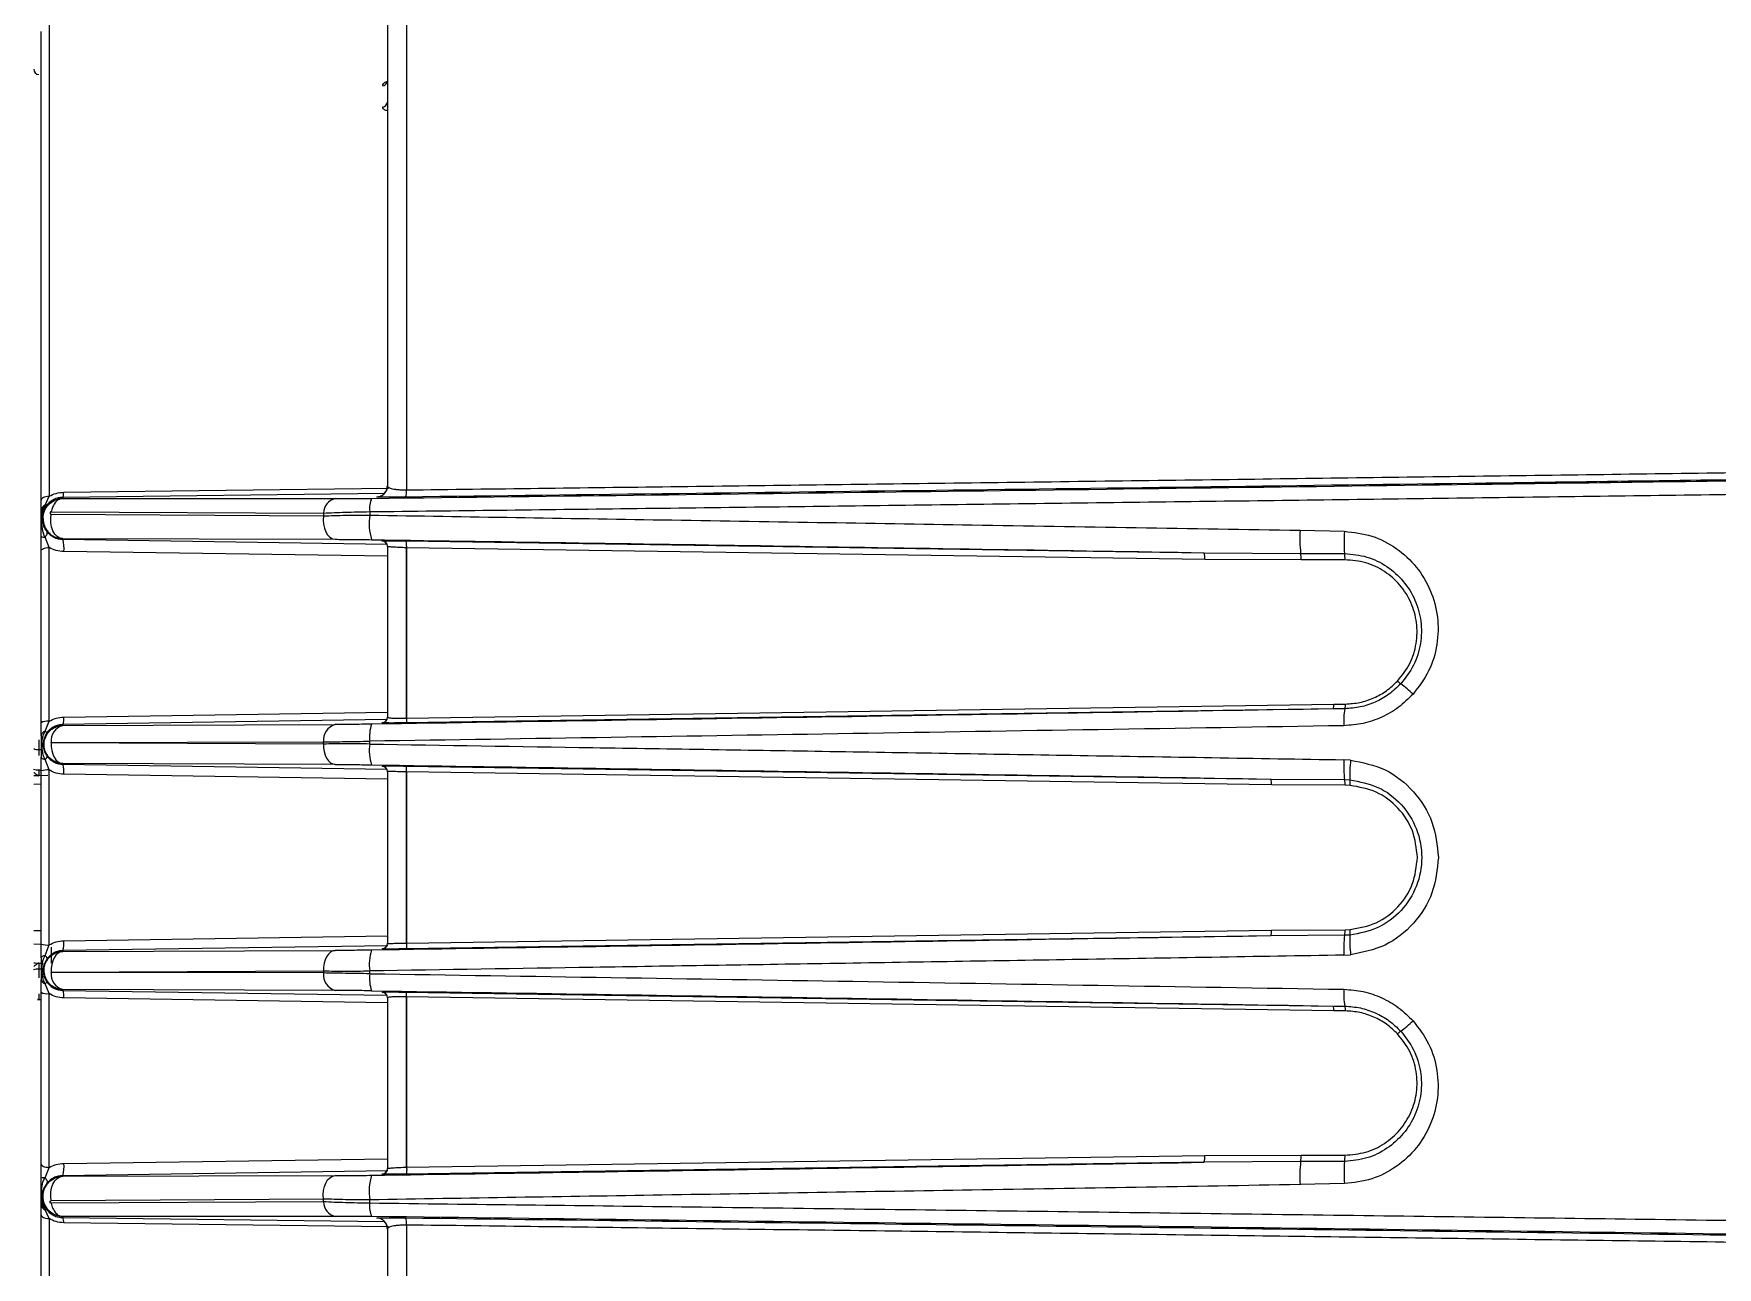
# Model space of a CAD drawing. Extents: x 7 to 135, y 3 to 97.
# Drawn here: x 9.077 to 13.744, y 40.421 to 43.84 of the extents above; entities that cross this region are included whole.
import ezdxf

# ---------------------------------------------------------------- set-up
doc = ezdxf.new("R2010")
doc.units = 0
doc.header["$MEASUREMENT"] = 0
doc.layers.add('OBJECT', color=7, linetype='CONTINUOUS')

msp = doc.modelspace()

# ---------------------------------------------------------------- linework, layer by layer
at = {"layer": 'OBJECT'}
for p, q in [((10.1102, 44.5572), (10.1102, 42.5755)), ((9.1191, 43.8702), (9.1191, 42.5577)), ((10.0488, 42.5656), (9.1572, 42.5548)), ((9.1599, 42.569), (10.0601, 42.5803)), ((9.1082, 42.5336), (9.1191, 42.5577)), ((9.1572, 42.5548), (9.1573, 42.5519)), ((9.1573, 42.5519), (9.1572, 42.5519)), ((9.1573, 42.5519), (9.9125, 42.5514)), ((10.0276, 42.5561), (10.0276, 42.5562)), ((9.1251, 42.5149), (9.8802, 42.5113)), ((9.1251, 42.5083), (9.8802, 42.5034)), ((9.8802, 42.5113), (9.8802, 42.5034)), ((10.008, 42.5153), (10.008, 42.5057)), ((9.1191, 42.4159), (9.1082, 42.4446)), ((9.1572, 42.4387), (9.1573, 42.4404)), ((9.1572, 42.4387), (10.0566, 42.4251)), ((9.1573, 42.4404), (9.9123, 42.4386)), ((10.0425, 42.4337), (10.0425, 42.4342)), ((10.1086, 42.4344), (12.3211, 42.4015)), ((12.5869, 42.4636), (12.7097, 42.4608)), ((9.1191, 41.9343), (9.1191, 42.4159)), ((10.0572, 42.3917), (9.1599, 42.4047)), ((10.1102, 42.4194), (10.1101, 42.4151)), ((10.1101, 41.9431), (10.1101, 42.4151)), ((10.1104, 42.4152), (10.1105, 42.4194)), ((10.1104, 42.4152), (10.1104, 41.9431)), ((12.3229, 42.3828), (10.1104, 42.4152)), ((12.3211, 42.4015), (12.5885, 42.3995)), ((12.59, 42.3815), (12.3229, 42.3828)), ((12.5885, 42.3995), (12.7101, 42.3992)), ((12.7113, 42.3819), (12.59, 42.3815)), ((9.1599, 41.9461), (10.0572, 41.9599)), ((12.6787, 41.9686), (10.1086, 41.93)), ((10.1104, 41.9431), (12.6806, 41.9817)), ((12.7108, 41.9691), (12.6787, 41.9686)), ((12.6806, 41.9817), (12.7126, 41.9822)), ((9.1082, 41.9067), (9.1191, 41.9343)), ((10.0557, 41.939), (9.1573, 41.9252)), ((9.1573, 41.9229), (9.9123, 41.9253)), ((9.1573, 41.9252), (9.1573, 41.9229)), ((10.0425, 41.9302), (10.0425, 41.9306)), ((9.0913, 41.883), (9.0913, 41.8564)), ((9.1252, 41.8756), (9.8802, 41.877)), ((9.8802, 41.8713), (9.1252, 41.8748)), ((9.8802, 41.8713), (9.8802, 41.877)), ((10.008, 41.8714), (10.008, 41.8791)), ((9.0913, 41.8564), (9.101, 41.8564)), ((9.0913, 41.8564), (9.101, 41.8564)), ((9.0913, 41.8564), (9.0913, 41.8391)), ((9.1191, 41.7995), (9.1082, 41.8286)), ((9.1573, 41.8172), (9.1573, 41.8152)), ((9.9123, 41.8148), (9.1573, 41.8172)), ((12.7271, 41.8267), (12.7084, 41.8277)), ((9.0913, 41.8002), (9.0972, 41.8003)), ((9.1159, 41.7837), (9.0913, 41.7833)), ((9.1191, 41.3145), (9.1191, 41.7995)), ((9.1573, 41.8152), (10.0566, 41.8015)), ((10.0572, 41.7743), (9.1599, 41.7878)), ((10.0425, 41.8097), (10.0425, 41.8102)), ((10.0572, 41.7952), (10.0572, 41.557)), ((10.1086, 41.8103), (12.5055, 41.7744)), ((10.1101, 41.7953), (10.1101, 41.7942)), ((10.1101, 41.3198), (10.1101, 41.7942)), ((10.1104, 41.7942), (10.1104, 41.7953)), ((10.1104, 41.7942), (10.1104, 41.3198)), ((12.5073, 41.7585), (10.1104, 41.7942)), ((12.5055, 41.7744), (12.7102, 41.7726)), ((12.7102, 41.7726), (12.7252, 41.772)), ((9.0766, 41.76), (9.0972, 41.7606)), ((12.7118, 41.7571), (12.5073, 41.7585)), ((12.7258, 41.7566), (12.7118, 41.7571)), ((10.0572, 41.557), (10.0572, 41.3188)), ((9.0972, 41.3534), (9.0766, 41.354)), ((10.1104, 41.3198), (12.5073, 41.3555)), ((12.5073, 41.3555), (12.7118, 41.3569)), ((12.7118, 41.3569), (12.7258, 41.3573)), ((9.0766, 41.3178), (9.0972, 41.3172)), ((9.1082, 41.2854), (9.1191, 41.3145)), ((9.1264, 41.2638), (9.1264, 41.3084)), ((10.0587, 41.3125), (9.1573, 41.2988)), ((9.1599, 41.3262), (10.0572, 41.3397)), ((10.0425, 41.3038), (10.0425, 41.3042)), ((12.5055, 41.3396), (10.1086, 41.3037)), ((10.1101, 41.3198), (10.1101, 41.3186)), ((10.1104, 41.3186), (10.1104, 41.3198)), ((12.7102, 41.3414), (12.5055, 41.3396)), ((12.7252, 41.342), (12.7102, 41.3414)), ((9.0913, 41.2644), (9.1027, 41.2642)), ((9.1573, 41.2968), (9.9123, 41.2992)), ((9.1573, 41.2988), (9.1573, 41.2968)), ((12.7084, 41.2863), (12.7271, 41.2873)), ((9.0913, 41.2476), (9.0913, 41.2237)), ((9.1002, 41.2474), (9.0913, 41.2476)), ((9.1252, 41.2392), (9.8802, 41.2426)), ((9.8802, 41.237), (9.1252, 41.2384)), ((9.8802, 41.2426), (9.8802, 41.237)), ((10.008, 41.2349), (10.008, 41.2426)), ((9.0872, 41.1634), (9.0972, 41.1635)), ((9.0913, 41.1789), (9.0913, 41.1635)), ((9.1191, 41.1797), (9.1082, 41.2073)), ((9.1191, 40.6981), (9.1191, 41.1797)), ((9.1573, 41.1911), (9.1573, 41.1888)), ((9.9123, 41.1887), (9.1573, 41.1911)), ((9.1573, 41.1888), (10.0557, 41.175)), ((10.0572, 41.1541), (9.1599, 41.1679)), ((10.0425, 41.1834), (10.0425, 41.1838)), ((10.1086, 41.184), (12.6787, 41.1454)), ((10.1101, 40.6988), (10.1101, 41.1709)), ((10.1104, 41.1709), (10.1104, 40.6988)), ((12.6806, 41.1322), (10.1104, 41.1709)), ((12.6787, 41.1454), (12.7108, 41.1449)), ((12.7126, 41.1318), (12.6806, 41.1322)), ((9.1082, 40.6694), (9.1191, 40.6981)), ((9.1599, 40.7093), (10.0572, 40.7223)), ((12.3211, 40.7124), (10.1086, 40.6796)), ((10.1101, 40.6988), (10.1102, 40.6946)), ((10.1104, 40.6988), (12.3229, 40.7311)), ((10.1105, 40.6946), (10.1104, 40.6988)), ((12.5885, 40.7145), (12.3211, 40.7124)), ((12.3229, 40.7311), (12.59, 40.7325)), ((12.7101, 40.7148), (12.5885, 40.7145)), ((12.59, 40.7325), (12.7113, 40.7321)), ((10.0585, 40.6889), (9.1572, 40.6753)), ((9.1573, 40.6736), (9.1572, 40.6753)), ((9.1573, 40.6736), (9.9123, 40.6754)), ((10.0425, 40.6798), (10.0425, 40.6803)), ((12.7097, 40.6532), (12.5869, 40.6504)), ((9.8802, 40.6027), (9.125, 40.599)), ((9.8802, 40.6106), (9.1251, 40.6057)), ((9.8802, 40.6027), (9.8802, 40.6106)), ((10.008, 40.5987), (10.008, 40.6083)), ((9.1191, 40.5562), (9.1082, 40.5804)), ((9.1191, 40.5562), (9.1191, 39.2343)), ((9.1573, 40.5621), (9.1572, 40.5592)), ((9.1572, 40.5592), (10.0488, 40.5484)), ((9.9125, 40.5626), (9.1573, 40.5621)), ((10.0276, 40.5577), (10.0276, 40.5579)), ((10.0601, 40.5337), (9.1598, 40.545)), ((10.1102, 40.5385), (10.1102, 38.5568))]:
    msp.add_line(p, q, dxfattribs=at)
at = {"layer": 'OBJECT', "flags": 128}
for points in [[(9.1191, 42.5577), (9.1147, 42.5573), (9.1105, 42.5566), (9.1068, 42.5555), (9.1035, 42.5542), (9.1008, 42.5526), (9.0988, 42.5509), (9.0976, 42.549), (9.0972, 42.5471)], [(9.1573, 42.4404), (9.1494, 42.4421), (9.142, 42.4465), (9.1354, 42.4533), (9.1301, 42.4622), (9.1262, 42.4728), (9.124, 42.4844), (9.1237, 42.4965), (9.1251, 42.5083)], [(9.8802, 42.5034), (9.8792, 42.4918), (9.8799, 42.4802), (9.8823, 42.4691), (9.8862, 42.4591), (9.8914, 42.4507), (9.8978, 42.4443), (9.9048, 42.4402), (9.9123, 42.4386)], [(9.1082, 42.4446), (9.11, 42.447), (9.1115, 42.4492), (9.1127, 42.4514), (9.1136, 42.4535), (9.1141, 42.4553), (9.1143, 42.457), (9.1141, 42.4584), (9.1135, 42.4595)], [(9.0972, 42.4067), (9.0976, 42.4084), (9.0988, 42.41), (9.1008, 42.4115), (9.1035, 42.4128), (9.1068, 42.414), (9.1105, 42.4149), (9.1147, 42.4155), (9.1191, 42.4159)], [(9.1252, 41.8748), (9.1252, 41.8641), (9.1266, 41.8535), (9.1293, 41.8437), (9.1333, 41.8349), (9.1383, 41.8276), (9.1441, 41.8221), (9.1506, 41.8186), (9.1573, 41.8172)], [(9.8802, 41.8713), (9.8803, 41.8607), (9.8818, 41.8503), (9.8846, 41.8407), (9.8886, 41.8321), (9.8935, 41.8249), (9.8993, 41.8195), (9.9057, 41.8161), (9.9123, 41.8148)], [(9.0972, 41.8351), (9.0974, 41.8341), (9.0979, 41.8332), (9.0988, 41.8323), (9.1001, 41.8314), (9.1017, 41.8306), (9.1036, 41.8299), (9.1058, 41.8292), (9.1082, 41.8286)], [(9.1082, 41.2854), (9.1058, 41.2848), (9.1036, 41.2841), (9.1017, 41.2834), (9.1001, 41.2826), (9.0988, 41.2817), (9.0979, 41.2808), (9.0974, 41.2798), (9.0972, 41.2789)], [(9.1573, 41.2968), (9.1506, 41.2954), (9.1441, 41.2919), (9.1383, 41.2864), (9.1333, 41.2791), (9.1293, 41.2703), (9.1266, 41.2605), (9.1252, 41.2499), (9.1252, 41.2392)], [(9.9123, 41.2992), (9.9057, 41.2979), (9.8993, 41.2944), (9.8935, 41.289), (9.8886, 41.2819), (9.8846, 41.2733), (9.8818, 41.2637), (9.8803, 41.2533), (9.8802, 41.2426)], [(9.0972, 40.7073), (9.0976, 40.7056), (9.0988, 40.704), (9.1008, 40.7025), (9.1035, 40.7011), (9.1068, 40.7), (9.1105, 40.6991), (9.1147, 40.6984), (9.1191, 40.6981)], [(9.1082, 40.6694), (9.11, 40.667), (9.1115, 40.6647), (9.1127, 40.6626), (9.1136, 40.6605), (9.1141, 40.6587), (9.1143, 40.657), (9.1141, 40.6556), (9.1135, 40.6544)], [(9.1251, 40.6057), (9.1237, 40.6175), (9.124, 40.6296), (9.1262, 40.6412), (9.1301, 40.6518), (9.1354, 40.6607), (9.142, 40.6675), (9.1494, 40.6719), (9.1573, 40.6736)], [(9.8802, 40.6106), (9.8792, 40.6221), (9.8799, 40.6338), (9.8823, 40.6449), (9.8862, 40.6549), (9.8914, 40.6633), (9.8978, 40.6697), (9.9048, 40.6738), (9.9123, 40.6754)], [(9.0972, 40.5669), (9.0976, 40.565), (9.0988, 40.5631), (9.1008, 40.5614), (9.1035, 40.5598), (9.1068, 40.5585), (9.1105, 40.5574), (9.1147, 40.5566), (9.1191, 40.5562)]]:
    msp.add_lwpolyline(points, dxfattribs=at)
at = {"layer": 'OBJECT'}
for centre, radius, start, end in [((9.0916, 43.7416), 0.015, 180, 269), ((10.0433, 43.7092), 0.0139, 272.9333, 356.6096), ((10.0435, 43.6509), 0.0137, 272.1349, 355.8319), ((10.0272, 42.5861), 0.03, 270.8177, 359.9959), ((10.0699, 42.5715), 0.0405, 336.8816, 5.6585), ((9.1161, 42.5164), 0.0189, 114.6926, 177.0678), ((9.1106, 42.5383), 0.00532, 242.8131, 300.6047), ((9.9219, 42.5107), 0.0417, 103.0269, 179.1919), ((10.0831, 42.5229), 0.0755, 157.312, 185.816), ((10.1591, 42.4832), 0.1527, 171.5366, 197.3556), ((9.1064, 42.49), 0.0454, 258.3143, 272.2371), ((9.0882, 42.4163), 0.0726, 350.7973, 17.9764), ((10.0422, 42.4192), 0.015, 0.0038, 89.0055), ((10.0422, 42.4187), 0.015, 0.0038, 89.0055), ((12.9661, 42.441), 0.3799, 176.5837, 186.2712), ((13.1439, 42.4329), 0.4351, 176.3258, 184.4451), ((10.1083, 42.4661), 0.051, 271.9447, 272.2841), ((12.2865, 42.3887), 0.0369, 350.8094, 20.3053), ((12.5331, 42.3857), 0.057, 355.7308, 13.9662), ((12.6458, 42.3859), 0.0657, 356.4735, 11.6374), ((13.1676, 42.3759), 0.453, 226.7615, 228.2434), ((12.6907, 41.7907), 0.3031, 46.2726, 54.6887), ((12.6554, 41.9785), 0.0254, 336.9883, 7.2271), ((12.9123, 41.9354), 0.2043, 170.508, 183.6883), ((12.6853, 41.9792), 0.0274, 338.3017, 6.1808), ((9.1143, 41.8989), 0.0358, 82.2152, 118.5923), ((9.1696, 41.88), 0.0446, 105.9954, 185.6548), ((9.1155, 41.941), 0.0447, 339.262, 6.4614), ((9.925, 41.8821), 0.0451, 106.3205, 186.4315), ((10.1135, 41.8912), 0.1062, 160.6879, 186.5212), ((10.0422, 41.9456), 0.015, 270.9956, 359.9956), ((10.0422, 41.9452), 0.015, 270.9956, 359.9956), ((9.1113, 41.8927), 0.0144, 102.7899, 170.4328), ((9.122, 41.9239), 0.0221, 231.1291, 248.9886), ((10.1402, 41.8545), 0.1333, 172.7058, 197.7829), ((9.0878, 41.8824), 0.0262, 244.7406, 277.7919), ((9.0878, 41.8824), 0.0262, 244.7378, 277.7925), ((9.1005, 41.8404), 0.0141, 303.0731, 346.3753), ((13.0491, 41.8109), 0.3411, 177.1852, 186.4626), ((13.0466, 41.7881), 0.3218, 173.1122, 182.8766), ((9.0877, 41.8308), 0.0308, 248.7807, 276.6715), ((9.1142, 41.7473), 0.0524, 84.5636, 108.8989), ((9.0987, 41.7958), 0.0618, 352.5333, 18.3307), ((10.0422, 41.7952), 0.015, 0.0044, 89.0044), ((10.0422, 41.7947), 0.015, 0.0043, 89.0048), ((10.1082, 41.9974), 0.2033, 270.5419, 270.627), ((12.4758, 41.763), 0.0318, 351.9684, 21.0934), ((12.665, 41.76), 0.0469, 356.414, 15.4711), ((12.68, 41.7626), 0.0461, 352.5287, 11.6871), ((12.4758, 41.351), 0.0318, 338.9067, 8.0315), ((12.665, 41.3539), 0.0469, 344.529, 3.5859), ((12.68, 41.3513), 0.0461, 348.3129, 7.4713), ((9.1142, 41.3667), 0.0524, 251.1008, 275.437), ((9.0987, 41.3182), 0.0618, 341.6694, 7.4666), ((10.0422, 41.3192), 0.015, 270.9952, 359.9957), ((10.0422, 41.3188), 0.015, 270.9951, 359.9959), ((10.1082, 41.1165), 0.2033, 89.373, 89.4581), ((13.0491, 41.303), 0.3411, 173.5374, 182.8148), ((13.0466, 41.3259), 0.3218, 177.1234, 186.8878), ((9.1005, 41.2736), 0.0141, 13.6247, 56.9269), ((10.1402, 41.2595), 0.1333, 162.2171, 187.2942), ((9.0877, 41.2169), 0.0308, 83.3286, 111.2197), ((9.1113, 41.2213), 0.0144, 189.5675, 257.2097), ((9.122, 41.1901), 0.0221, 111.0089, 128.8734), ((9.1696, 41.234), 0.0446, 174.3453, 254.0045), ((9.925, 41.2319), 0.0451, 173.5686, 253.6793), ((10.1135, 41.2228), 0.1062, 173.4787, 199.3122), ((9.0915, 41.0756), 0.088, 90.1397, 92.8177), ((9.1143, 41.2151), 0.0358, 241.4072, 277.7847), ((9.1155, 41.1729), 0.0447, 353.5387, 20.7379), ((10.0422, 41.1688), 0.015, 0.0042, 89.0046), ((10.0422, 41.1684), 0.015, 0.0043, 89.0046), ((12.9123, 41.1786), 0.2043, 176.3117, 189.4919), ((12.6554, 41.1354), 0.0254, 352.773, 23.0116), ((12.6853, 41.1348), 0.0274, 353.8188, 21.6987), ((13.1678, 40.7378), 0.4533, 131.757, 133.2379), ((12.6907, 41.3233), 0.3031, 305.3113, 313.7273), ((9.0882, 40.6977), 0.0726, 342.0235, 9.2028), ((10.1083, 40.6472), 0.0517, 87.712, 88.047), ((12.2865, 40.7252), 0.0369, 339.6948, 9.1905), ((12.9661, 40.673), 0.3799, 173.7288, 183.4163), ((12.5331, 40.7283), 0.057, 346.0337, 4.2693), ((13.1439, 40.6811), 0.4351, 175.5549, 183.6742), ((12.6458, 40.7281), 0.0657, 348.3625, 3.5265), ((9.1064, 40.624), 0.0454, 87.7617, 101.6861), ((10.1591, 40.6308), 0.1527, 162.6444, 188.4634), ((10.0422, 40.6953), 0.015, 270.9953, 359.9958), ((10.0422, 40.6948), 0.015, 270.9953, 359.9958), ((9.9219, 40.6032), 0.0417, 180.8082, 256.9732), ((9.1161, 40.5976), 0.0189, 182.9323, 245.3076), ((9.1106, 40.5757), 0.00532, 59.3926, 117.187), ((9.1339, 40.5475), 0.026, 354.2991, 26.5057), ((10.0831, 40.5911), 0.0755, 174.1839, 202.688), ((10.0272, 40.5279), 0.03, 0.0042, 89.1824), ((10.0699, 40.5425), 0.0405, 354.3414, 23.1185)]:
    msp.add_arc(centre, radius, start, end, dxfattribs=at)
for points, knots in [([(10.0572, 44.4972), (10.0572, 44.4886), (10.0572, 44.4713), (10.0572, 44.4131), (10.0572, 44.3301), (10.0572, 44.2199), (10.0572, 44.0834), (10.0572, 43.9223), (10.0572, 43.7385), (10.0572, 43.5346), (10.0572, 43.3144), (10.0572, 43.0811), (10.0572, 42.839), (10.0572, 42.6699), (10.0572, 42.5861)], [0, 0, 0, 0, 0.080321, 0.16194, 0.244772, 0.329378, 0.414487, 0.5, 0.585518, 0.670628, 0.755228, 0.838066, 0.919682, 1, 1, 1, 1]), ([(9.0972, 42.5471), (9.0972, 42.6323), (9.0972, 42.805), (9.0972, 43.0421), (9.0972, 43.2593), (9.0972, 43.4486), (9.0972, 43.6052), (9.0972, 43.7246), (9.0972, 43.8086), (9.0972, 43.8333), (9.0972, 43.8455)], [0, 0, 0, 0, 0.12133, 0.245752, 0.372325, 0.5, 0.627675, 0.754248, 0.87867, 1, 1, 1, 1]), ([(10.044, 43.6953), (10.0445, 43.6972), (10.0454, 43.7009), (10.0511, 43.7058), (10.0564, 43.7078), (10.0585, 43.7086)], [0, 0, 0, 0, 0.3816649, 0.7630589, 1, 1, 1, 1]), ([(10.0572, 43.626), (10.0556, 43.6264), (10.0507, 43.6274), (10.0455, 43.6314), (10.0445, 43.6353), (10.044, 43.6372)], [0, 0, 0, 0, 0.1950536, 0.5965271, 1, 1, 1, 1]), ([(10.1102, 42.5755), (10.3542, 42.5785), (10.8512, 42.5848), (11.6114, 42.5945), (12.3782, 42.6046), (13.1459, 42.6148), (13.7065, 42.6224), (14.0165, 42.6266), (14.0722, 42.6274)], [0, 0, 0, 0, 0.185391, 0.377506, 0.576351, 0.765931, 0.957987, 1, 1, 1, 1]), ([(9.1191, 42.5577), (9.1255, 42.5609), (9.1384, 42.5673), (9.1527, 42.5684), (9.1599, 42.569)], [0, 0, 0, 0, 0.498439, 1, 1, 1, 1]), ([(9.1572, 42.5548), (9.1575, 42.555), (9.1581, 42.5555), (9.1589, 42.5585), (9.1595, 42.5631), (9.1597, 42.5671), (9.1599, 42.569)], [0, 0, 0, 0, 0.245157, 0.499983, 0.754819, 1, 1, 1, 1]), ([(10.008, 42.5153), (10.2472, 42.5181), (10.7338, 42.5239), (11.4777, 42.5332), (12.2275, 42.5428), (12.9783, 42.5526), (13.5895, 42.5608), (13.9553, 42.5658), (14.0722, 42.5675)], [0, 0, 0, 0, 0.177189, 0.360441, 0.549759, 0.730707, 0.913979, 1, 1, 1, 1]), ([(10.0134, 42.552), (10.5297, 42.5584), (11.5631, 42.5713), (12.9172, 42.589), (13.7546, 42.6005), (14.0722, 42.6049)], [0, 0, 0, 0, 0.382702, 0.765908, 1, 1, 1, 1]), ([(10.0276, 42.5562), (10.0296, 42.5564), (10.0336, 42.5567), (10.0393, 42.5586), (10.0448, 42.5617), (10.0508, 42.5672), (10.0561, 42.5756), (10.0568, 42.5829), (10.0572, 42.5866)], [0, 0, 0, 0, 0.115729, 0.237005, 0.365058, 0.500933, 0.749862, 1, 1, 1, 1]), ([(10.0572, 42.5861), (10.0578, 42.5847), (10.0592, 42.582), (10.0684, 42.5791), (10.0791, 42.5773), (10.0888, 42.5763), (10.0992, 42.5756), (10.1066, 42.5755), (10.1102, 42.5755)], [0, 0, 0, 0, 0.250259, 0.499689, 0.634038, 0.761572, 0.8832, 1, 1, 1, 1]), ([(14.0722, 42.6072), (13.765, 42.603), (12.9484, 42.5917), (11.6255, 42.5744), (10.613, 42.5619), (10.1072, 42.5556)], [0, 0, 0, 0, 0.2317799, 0.6162222, 1, 1, 1, 1]), ([(9.0972, 42.5174), (9.0972, 42.5216), (9.0972, 42.5301), (9.0972, 42.5414), (9.0972, 42.5471)], [0, 0, 0, 0, 0.498637, 1, 1, 1, 1]), ([(9.0972, 42.4455), (9.0972, 42.4588), (9.0972, 42.4788), (9.0972, 42.5033), (9.0972, 42.5127), (9.0972, 42.5174)], [0, 0, 0, 0, 0.500914, 0.751129, 1, 1, 1, 1]), ([(9.1082, 42.4446), (9.1076, 42.4456), (9.1066, 42.4471), (9.1054, 42.4497), (9.1041, 42.4532), (9.1022, 42.4595), (9.0999, 42.4712), (9.0979, 42.4909), (9.0986, 42.5151), (9.1059, 42.5292), (9.1082, 42.5336)], [0, 0, 0, 0, 0.035421, 0.057335, 0.093997, 0.157765, 0.273471, 0.492779, 0.842969, 1, 1, 1, 1]), ([(9.1133, 42.5337), (9.1113, 42.531), (9.1073, 42.5257), (9.1036, 42.5177), (9.1016, 42.5111), (9.1001, 42.5042), (9.0999, 42.4994), (9.0998, 42.4961)], [0, 0, 0, 0, 0.249993, 0.4976, 0.621228, 0.745569, 1, 1, 1, 1]), ([(9.1025, 42.4961), (9.1033, 42.5034), (9.1049, 42.5178), (9.1173, 42.5359), (9.1319, 42.5461), (9.1456, 42.551), (9.1533, 42.5516), (9.1572, 42.5519)], [0, 0, 0, 0, 0.250887, 0.499861, 0.733624, 0.862858, 1, 1, 1, 1]), ([(9.1572, 42.5548), (9.153, 42.5545), (9.1445, 42.5538), (9.1325, 42.5493), (9.1217, 42.5427), (9.1162, 42.5368), (9.1133, 42.5337)], [0, 0, 0, 0, 0.250433, 0.499845, 0.740765, 1, 1, 1, 1]), ([(9.1572, 42.5519), (9.153, 42.551), (9.1448, 42.5494), (9.1349, 42.5395), (9.1283, 42.5276), (9.1261, 42.5189), (9.1251, 42.5149)], [0, 0, 0, 0, 0.2951, 0.569758, 0.806962, 1, 1, 1, 1]), ([(9.9125, 42.5514), (9.9276, 42.5514), (9.958, 42.5514), (9.9949, 42.5518), (10.0134, 42.552)], [0, 0, 0, 0, 0.4986885, 1, 1, 1, 1]), ([(10.1072, 42.5556), (10.0961, 42.5554), (10.0739, 42.5552), (10.048, 42.5553), (10.0308, 42.5555), (10.0287, 42.5559), (10.0276, 42.5561)], [0, 0, 0, 0, 0.2497048, 0.4994827, 0.7493641, 1, 1, 1, 1]), ([(9.0998, 42.4961), (9.1, 42.4926), (9.1005, 42.4862), (9.1021, 42.4804), (9.1042, 42.4745), (9.1069, 42.4684), (9.1113, 42.4624), (9.1135, 42.4595)], [0, 0, 0, 0, 0.24759, 0.460664, 0.504755, 0.757493, 1, 1, 1, 1]), ([(9.1025, 42.4961), (9.1032, 42.4892), (9.1043, 42.4783), (9.1106, 42.4667), (9.1148, 42.461), (9.1173, 42.4583), (9.1186, 42.4569), (9.1193, 42.4562), (9.1196, 42.4559), (9.1198, 42.4557), (9.1199, 42.4556), (9.1199, 42.4556), (9.12, 42.4556), (9.12, 42.4556), (9.12, 42.4556), (9.12, 42.4556), (9.12, 42.4556), (9.12, 42.4556), (9.12, 42.4556), (9.1217, 42.4539), (9.127, 42.4496), (9.139, 42.4426), (9.1503, 42.4413), (9.1573, 42.4404)], [0, 0, 0, 0, 0.239334, 0.376216, 0.448939, 0.486362, 0.505338, 0.514893, 0.519686, 0.522086, 0.523288, 0.523889, 0.524189, 0.52434, 0.524415, 0.524452, 0.524471, 0.52448, 0.524485, 0.524489, 0.607251, 0.760495, 1, 1, 1, 1]), ([(9.1251, 42.5149), (9.1247, 42.5149), (9.1241, 42.5148), (9.1233, 42.5144), (9.1228, 42.5139), (9.1223, 42.5133), (9.122, 42.5126), (9.1219, 42.5119), (9.1219, 42.5109), (9.1223, 42.5099), (9.123, 42.5091), (9.124, 42.5085), (9.1248, 42.5084), (9.1251, 42.5083)], [0, 0, 0, 0, 0.135755, 0.194608, 0.250847, 0.311578, 0.375118, 0.438059, 0.500885, 0.619794, 0.750917, 0.873673, 1, 1, 1, 1]), ([(9.8802, 42.5113), (9.8998, 42.5122), (9.9384, 42.5139), (9.985, 42.5148), (10.008, 42.5153)], [0, 0, 0, 0, 0.506802, 1, 1, 1, 1]), ([(9.8802, 42.5034), (9.8999, 42.5042), (9.9385, 42.5057), (9.9851, 42.5057), (10.008, 42.5057)], [0, 0, 0, 0, 0.50905, 1, 1, 1, 1]), ([(10.008, 42.5057), (10.2781, 42.5013), (10.8341, 42.4924), (11.6939, 42.4784), (12.2839, 42.4686), (12.5869, 42.4636)], [0, 0, 0, 0, 0.315, 0.648332, 1, 1, 1, 1]), ([(9.0972, 42.4067), (9.0972, 42.4127), (9.0972, 42.4253), (9.0972, 42.4386), (9.0972, 42.4455)], [0, 0, 0, 0, 0.473118, 1, 1, 1, 1]), ([(9.1135, 42.4595), (9.1193, 42.454), (9.1281, 42.4456), (9.1442, 42.4397), (9.153, 42.439), (9.1572, 42.4387)], [0, 0, 0, 0, 0.498083, 0.757944, 1, 1, 1, 1]), ([(9.9123, 42.4386), (9.9276, 42.4385), (9.958, 42.4384), (9.9949, 42.4379), (10.0133, 42.4376)], [0, 0, 0, 0, 0.501562, 1, 1, 1, 1]), ([(10.0133, 42.4376), (10.3962, 42.4317), (11.164, 42.42), (11.9348, 42.4077), (12.3211, 42.4015)], [0, 0, 0, 0, 0.498752, 1, 1, 1, 1]), ([(10.0425, 42.4342), (10.0434, 42.4343), (10.0452, 42.4346), (10.0598, 42.4348), (10.0813, 42.4347), (10.0995, 42.4345), (10.1086, 42.4344)], [0, 0, 0, 0, 0.250139, 0.500155, 0.750081, 1, 1, 1, 1]), ([(10.1102, 42.4194), (10.1102, 42.4213), (10.1102, 42.4243), (10.11, 42.4279), (10.1097, 42.4309), (10.1093, 42.4337), (10.1088, 42.4342), (10.1086, 42.4344)], [0, 0, 0, 0, 0.251217, 0.383338, 0.515968, 0.770808, 1, 1, 1, 1]), ([(12.7097, 42.4608), (12.7355, 42.4578), (12.787, 42.4518), (12.8559, 42.4155), (12.9118, 42.3636), (12.9511, 42.2979), (12.971, 42.2238), (12.9694, 42.1468), (12.9473, 42.0716), (12.9159, 42.0303), (12.9002, 42.0097)], [0, 0, 0, 0, 0.125399, 0.250033, 0.374937, 0.500007, 0.625107, 0.75017, 0.875156, 1, 1, 1, 1]), ([(9.0972, 41.9303), (9.0972, 42.0115), (9.0972, 42.1738), (9.0972, 42.3291), (9.0972, 42.4067)], [0, 0, 0, 0, 0.5, 1, 1, 1, 1]), ([(9.1599, 42.4047), (9.1526, 42.4053), (9.1381, 42.4065), (9.1254, 42.4128), (9.1191, 42.4159)], [0, 0, 0, 0, 0.502297, 1, 1, 1, 1]), ([(10.0572, 42.4192), (10.0572, 42.3413), (10.0572, 42.1854), (10.0572, 42.0252), (10.0572, 41.9452)], [0, 0, 0, 0, 0.5, 1, 1, 1, 1]), ([(10.1101, 42.4151), (10.103, 42.4154), (10.0884, 42.4159), (10.071, 42.4169), (10.0594, 42.4181), (10.0579, 42.4188), (10.0572, 42.4192)], [0, 0, 0, 0, 0.239397, 0.499824, 0.74984, 1, 1, 1, 1]), ([(12.7101, 42.3992), (12.7311, 42.3972), (12.773, 42.3933), (12.8293, 42.3651), (12.8752, 42.3241), (12.9077, 42.2716), (12.9244, 42.2118), (12.9233, 42.1493), (12.905, 42.088), (12.8789, 42.0547), (12.8659, 42.038)], [0, 0, 0, 0, 0.1259449, 0.2510607, 0.3759106, 0.5005459, 0.6251226, 0.7498247, 0.8747774, 1, 1, 1, 1]), ([(12.8573, 42.0459), (12.8695, 42.0614), (12.894, 42.0925), (12.9112, 42.1497), (12.9123, 42.2083), (12.8965, 42.2643), (12.8658, 42.3132), (12.8225, 42.3512), (12.7698, 42.3769), (12.7309, 42.3802), (12.7113, 42.3819)], [0, 0, 0, 0, 0.124852, 0.24967, 0.374509, 0.499431, 0.624474, 0.749587, 0.874619, 1, 1, 1, 1]), ([(12.9002, 42.0097), (12.8872, 41.9969), (12.8614, 41.9715), (12.8139, 41.9445), (12.7625, 41.9263), (12.7264, 41.9236), (12.7084, 41.9222)], [0, 0, 0, 0, 0.251428, 0.50031, 0.75055, 1, 1, 1, 1]), ([(12.8659, 42.038), (12.8553, 42.0278), (12.8342, 42.0077), (12.7957, 41.9864), (12.7542, 41.9722), (12.7253, 41.9701), (12.7108, 41.9691)], [0, 0, 0, 0, 0.251033, 0.499842, 0.750237, 1, 1, 1, 1]), ([(12.7126, 41.9822), (12.726, 41.9831), (12.753, 41.985), (12.7916, 41.9981), (12.8276, 42.0178), (12.8473, 42.0365), (12.8573, 42.0459)], [0, 0, 0, 0, 0.249686, 0.500038, 0.748855, 1, 1, 1, 1]), ([(12.6787, 41.9686), (12.2338, 41.9614), (11.3436, 41.947), (10.4568, 41.9332), (10.0133, 41.9263)], [0, 0, 0, 0, 0.499931, 1, 1, 1, 1]), ([(9.0972, 41.8951), (9.0972, 41.9005), (9.0972, 41.9114), (9.0972, 41.924), (9.0972, 41.9303)], [0, 0, 0, 0, 0.499471, 1, 1, 1, 1]), ([(9.1573, 41.8172), (9.1527, 41.8176), (9.1439, 41.8184), (9.1321, 41.8236), (9.1225, 41.8305), (9.1134, 41.8408), (9.1069, 41.8542), (9.1046, 41.8709), (9.1074, 41.888), (9.1153, 41.9021), (9.1251, 41.9117), (9.1345, 41.9177), (9.1454, 41.9219), (9.1533, 41.9225), (9.1573, 41.9229)], [0, 0, 0, 0, 0.083697, 0.16137, 0.233012, 0.298616, 0.411253, 0.499895, 0.605385, 0.723691, 0.787935, 0.855403, 0.926092, 1, 1, 1, 1]), ([(9.1573, 41.9252), (9.1531, 41.9249), (9.1448, 41.9242), (9.133, 41.9197), (9.1224, 41.9129), (9.1169, 41.9065), (9.1141, 41.9033)], [0, 0, 0, 0, 0.253992, 0.500395, 0.747085, 1, 1, 1, 1]), ([(9.1191, 41.9343), (9.1256, 41.9376), (9.1384, 41.9443), (9.1527, 41.9455), (9.1599, 41.9461)], [0, 0, 0, 0, 0.500346, 1, 1, 1, 1]), ([(10.0133, 41.9263), (9.9949, 41.9261), (9.9582, 41.9256), (9.9276, 41.9254), (9.9123, 41.9253)], [0, 0, 0, 0, 0.501551, 1, 1, 1, 1]), ([(12.7084, 41.9222), (12.2545, 41.9148), (11.3527, 41.9001), (10.4542, 41.8861), (10.008, 41.8791)], [0, 0, 0, 0, 0.50338, 1, 1, 1, 1]), ([(10.1086, 41.93), (10.0996, 41.9299), (10.0817, 41.9296), (10.0601, 41.9296), (10.0453, 41.9297), (10.0434, 41.93), (10.0425, 41.9302)], [0, 0, 0, 0, 0.249736, 0.499486, 0.749259, 1, 1, 1, 1]), ([(10.0572, 41.9452), (10.0581, 41.9448), (10.0598, 41.944), (10.0719, 41.9432), (10.0887, 41.9429), (10.103, 41.943), (10.1101, 41.9431)], [0, 0, 0, 0, 0.275543, 0.500051, 0.755367, 1, 1, 1, 1]), ([(10.1104, 41.9431), (10.1103, 41.9414), (10.1103, 41.9379), (10.1099, 41.9336), (10.1093, 41.9306), (10.1088, 41.9302), (10.1086, 41.93)], [0, 0, 0, 0, 0.241912, 0.499999, 0.758085, 1, 1, 1, 1]), ([(9.0972, 41.8951), (9.0972, 41.8904), (9.0972, 41.8811), (9.0972, 41.8659), (9.0972, 41.8504), (9.0972, 41.8402), (9.0972, 41.8351)], [0, 0, 0, 0, 0.250075, 0.500414, 0.749194, 1, 1, 1, 1]), ([(9.1082, 41.8286), (9.107, 41.8309), (9.1049, 41.8348), (9.1029, 41.8421), (9.1008, 41.8525), (9.0996, 41.8703), (9.1006, 41.8903), (9.1063, 41.9027), (9.1082, 41.9067)], [0, 0, 0, 0, 0.096975, 0.162948, 0.280003, 0.496795, 0.836216, 1, 1, 1, 1]), ([(9.1141, 41.9033), (9.1124, 41.9008), (9.1089, 41.8957), (9.1054, 41.8871), (9.1032, 41.8781), (9.1026, 41.8655), (9.1051, 41.8518), (9.1111, 41.842), (9.1142, 41.8371)], [0, 0, 0, 0, 0.122407, 0.248683, 0.377737, 0.499823, 0.749914, 1, 1, 1, 1]), ([(9.1252, 41.8748), (9.1251, 41.8748), (9.1251, 41.8748), (9.125, 41.8749), (9.1249, 41.875), (9.1249, 41.8751), (9.1248, 41.8752), (9.1248, 41.8753), (9.1249, 41.8753), (9.1249, 41.8754), (9.1249, 41.8755), (9.125, 41.8755), (9.1251, 41.8755), (9.1251, 41.8756), (9.1252, 41.8756)], [0, 0, 0, 0, 0.148713, 0.270417, 0.325991, 0.38103, 0.499355, 0.560287, 0.614855, 0.66649, 0.718951, 0.77602, 0.84074, 1, 1, 1, 1]), ([(9.8802, 41.877), (9.8997, 41.8774), (9.9385, 41.8781), (9.9849, 41.8788), (10.008, 41.8791)], [0, 0, 0, 0, 0.503406, 1, 1, 1, 1]), ([(10.008, 41.8714), (9.9853, 41.8716), (9.9389, 41.8719), (9.9001, 41.8715), (9.8802, 41.8713)], [0, 0, 0, 0, 0.488528, 1, 1, 1, 1]), ([(10.008, 41.8714), (10.2142, 41.8681), (10.6388, 41.8614), (11.2952, 41.8509), (11.9891, 41.8396), (12.4646, 41.8317), (12.7084, 41.8277)], [0, 0, 0, 0, 0.22962, 0.472827, 0.72962, 1, 1, 1, 1]), ([(9.0972, 41.7969), (9.0972, 41.8034), (9.0972, 41.8164), (9.0972, 41.8289), (9.0972, 41.8351)], [0, 0, 0, 0, 0.498243, 1, 1, 1, 1]), ([(9.1142, 41.8371), (9.1176, 41.8333), (9.1231, 41.827), (9.1341, 41.8204), (9.145, 41.8162), (9.1534, 41.8155), (9.1573, 41.8152)], [0, 0, 0, 0, 0.307382, 0.499398, 0.766205, 1, 1, 1, 1]), ([(12.7271, 41.8267), (12.76, 41.8201), (12.8256, 41.8069), (12.9051, 41.7429), (12.9598, 41.6569), (12.9669, 41.5903), (12.9704, 41.557)], [0, 0, 0, 0, 0.250566, 0.50035, 0.750175, 1, 1, 1, 1]), ([(9.0766, 41.7928), (9.0768, 41.7925), (9.0774, 41.792), (9.0815, 41.7899), (9.0858, 41.7862), (9.089, 41.7838), (9.0905, 41.7833), (9.0913, 41.7833), (9.0913, 41.7833)], [0, 0, 0, 0, 0.148068, 0.364412, 0.676062, 0.832368, 0.995181, 1, 1, 1, 1]), ([(9.0913, 41.7833), (9.0913, 41.7833), (9.0902, 41.7833), (9.0866, 41.7832), (9.0815, 41.7831), (9.0782, 41.7831), (9.077, 41.783)], [0, 0, 0, 0, 0.011791, 0.19772, 0.717708, 1, 1, 1, 1]), ([(9.0913, 41.8002), (9.0913, 41.7985), (9.0912, 41.7951), (9.0912, 41.7903), (9.0912, 41.7865), (9.0912, 41.7838), (9.0913, 41.7835), (9.0913, 41.7833)], [0, 0, 0, 0, 0.198837, 0.397681, 0.59636, 0.794941, 1, 1, 1, 1]), ([(9.1599, 41.7878), (9.1527, 41.7884), (9.1383, 41.7896), (9.1255, 41.7962), (9.1191, 41.7995)], [0, 0, 0, 0, 0.500835, 1, 1, 1, 1]), ([(9.9123, 41.8148), (9.9277, 41.8147), (9.9583, 41.8145), (9.995, 41.814), (10.0133, 41.8137)], [0, 0, 0, 0, 0.501585, 1, 1, 1, 1]), ([(10.0133, 41.8137), (10.4277, 41.8073), (11.2569, 41.7945), (12.0892, 41.7811), (12.5055, 41.7744)], [0, 0, 0, 0, 0.499771, 1, 1, 1, 1]), ([(10.0425, 41.8102), (10.0434, 41.8103), (10.0453, 41.8106), (10.0602, 41.8108), (10.0818, 41.8107), (10.0996, 41.8105), (10.1086, 41.8103)], [0, 0, 0, 0, 0.250086, 0.50011, 0.750077, 1, 1, 1, 1]), ([(10.1101, 41.7942), (10.1033, 41.7943), (10.089, 41.7946), (10.0716, 41.795), (10.0595, 41.7952), (10.058, 41.7952), (10.0572, 41.7952)], [0, 0, 0, 0, 0.2373225, 0.5000742, 0.750006, 1, 1, 1, 1]), ([(10.1101, 41.7953), (10.1101, 41.7972), (10.1101, 41.8001), (10.1099, 41.8036), (10.1097, 41.806), (10.1095, 41.8079), (10.1091, 41.8098), (10.1088, 41.8101), (10.1086, 41.8103)], [0, 0, 0, 0, 0.242731, 0.37241, 0.504174, 0.63533, 0.763258, 1, 1, 1, 1]), ([(12.7252, 41.772), (12.7518, 41.767), (12.8049, 41.7572), (12.8705, 41.7067), (12.914, 41.6378), (12.9293, 41.5569), (12.914, 41.4761), (12.8704, 41.4072), (12.8049, 41.3568), (12.7518, 41.3469), (12.7252, 41.342)], [0, 0, 0, 0, 0.125649, 0.250726, 0.375502, 0.500092, 0.624667, 0.749422, 0.874515, 1, 1, 1, 1]), ([(12.9122, 41.557), (12.9094, 41.5822), (12.9038, 41.6326), (12.8612, 41.6967), (12.8001, 41.7433), (12.7506, 41.7522), (12.7258, 41.7566)], [0, 0, 0, 0, 0.249291, 0.4989525, 0.7490836, 1, 1, 1, 1]), ([(12.7258, 41.3573), (12.7506, 41.3618), (12.8001, 41.3706), (12.8611, 41.4172), (12.9038, 41.4814), (12.9094, 41.5318), (12.9122, 41.557)], [0, 0, 0, 0, 0.25068, 0.500935, 0.750645, 1, 1, 1, 1]), ([(12.9704, 41.557), (12.9669, 41.5237), (12.9598, 41.457), (12.905, 41.371), (12.8255, 41.3071), (12.7599, 41.2939), (12.7271, 41.2873)], [0, 0, 0, 0, 0.24993, 0.499886, 0.749919, 1, 1, 1, 1]), ([(9.0972, 41.2789), (9.0972, 41.2851), (9.0972, 41.2975), (9.0972, 41.3105), (9.0972, 41.3171)], [0, 0, 0, 0, 0.498983, 1, 1, 1, 1]), ([(9.1191, 41.3145), (9.1255, 41.3178), (9.1383, 41.3244), (9.1527, 41.3256), (9.1599, 41.3262)], [0, 0, 0, 0, 0.500465, 1, 1, 1, 1]), ([(12.5055, 41.3396), (12.0892, 41.3329), (11.2569, 41.3195), (10.4277, 41.3066), (10.0133, 41.3002)], [0, 0, 0, 0, 0.500229, 1, 1, 1, 1]), ([(10.1086, 41.3037), (10.0996, 41.3035), (10.0818, 41.3033), (10.0603, 41.3032), (10.0453, 41.3034), (10.0434, 41.3037), (10.0425, 41.3038)], [0, 0, 0, 0, 0.249768, 0.499525, 0.749279, 1, 1, 1, 1]), ([(10.0572, 41.3188), (10.058, 41.3188), (10.0595, 41.3188), (10.0716, 41.319), (10.089, 41.3194), (10.1033, 41.3197), (10.1101, 41.3198)], [0, 0, 0, 0, 0.250493, 0.500021, 0.76271, 1, 1, 1, 1]), ([(10.1104, 41.3186), (10.1104, 41.3168), (10.1104, 41.3139), (10.1102, 41.3104), (10.11, 41.308), (10.1097, 41.3061), (10.1092, 41.3042), (10.1088, 41.3039), (10.1086, 41.3037)], [0, 0, 0, 0, 0.242729, 0.372404, 0.504164, 0.635316, 0.763247, 1, 1, 1, 1]), ([(9.0766, 41.2647), (9.0779, 41.2647), (9.0813, 41.2646), (9.0866, 41.2645), (9.0902, 41.2645), (9.0913, 41.2644), (9.0913, 41.2644)], [0, 0, 0, 0, 0.307189, 0.809138, 0.988618, 1, 1, 1, 1]), ([(9.0913, 41.2644), (9.0913, 41.2644), (9.0905, 41.2645), (9.089, 41.264), (9.0858, 41.2616), (9.0815, 41.2578), (9.0774, 41.2558), (9.0768, 41.2552), (9.0766, 41.255)], [0, 0, 0, 0, 0.004819, 0.167632, 0.323937, 0.635588, 0.851932, 1, 1, 1, 1]), ([(9.0913, 41.2644), (9.0913, 41.2643), (9.0912, 41.2639), (9.0912, 41.2614), (9.0912, 41.2576), (9.0912, 41.2528), (9.0913, 41.2493), (9.0913, 41.2476)], [0, 0, 0, 0, 0.1988327, 0.3976725, 0.5963468, 0.7949274, 1, 1, 1, 1]), ([(9.0972, 41.2789), (9.0972, 41.2738), (9.0972, 41.2636), (9.0972, 41.2481), (9.0972, 41.2329), (9.0972, 41.2236), (9.0972, 41.2189)], [0, 0, 0, 0, 0.250366, 0.500294, 0.748744, 1, 1, 1, 1]), ([(9.1082, 41.2073), (9.1063, 41.2113), (9.103, 41.2183), (9.1006, 41.2317), (9.0996, 41.2515), (9.101, 41.2711), (9.107, 41.283), (9.1082, 41.2854)], [0, 0, 0, 0, 0.164212, 0.284778, 0.503515, 0.90283, 1, 1, 1, 1]), ([(9.1142, 41.2769), (9.111, 41.2718), (9.1063, 41.2641), (9.1035, 41.2532), (9.1031, 41.247), (9.103, 41.244)], [0, 0, 0, 0, 0.499096, 0.748417, 1, 1, 1, 1]), ([(9.1054, 41.244), (9.1058, 41.2488), (9.1067, 41.2598), (9.1134, 41.2732), (9.1225, 41.2835), (9.1321, 41.2904), (9.1439, 41.2956), (9.1527, 41.2964), (9.1573, 41.2968)], [0, 0, 0, 0, 0.177297, 0.40261, 0.533847, 0.677167, 0.832557, 1, 1, 1, 1]), ([(9.1573, 41.2988), (9.1534, 41.2985), (9.145, 41.2978), (9.1341, 41.2936), (9.1231, 41.287), (9.1176, 41.2807), (9.1142, 41.2769)], [0, 0, 0, 0, 0.233723, 0.500423, 0.692516, 1, 1, 1, 1]), ([(10.0133, 41.3002), (9.9949, 41.3), (9.9582, 41.2995), (9.9276, 41.2993), (9.9123, 41.2992)], [0, 0, 0, 0, 0.50157, 1, 1, 1, 1]), ([(12.7084, 41.2863), (12.4646, 41.2823), (11.9891, 41.2744), (11.2952, 41.2631), (10.6388, 41.2526), (10.2142, 41.2459), (10.008, 41.2426)], [0, 0, 0, 0, 0.27038, 0.527173, 0.77038, 1, 1, 1, 1]), ([(9.0972, 41.1837), (9.0972, 41.19), (9.0972, 41.2026), (9.0972, 41.2134), (9.0972, 41.2189)], [0, 0, 0, 0, 0.498141, 1, 1, 1, 1]), ([(9.103, 41.244), (9.1031, 41.241), (9.1034, 41.235), (9.1062, 41.2234), (9.111, 41.2158), (9.1141, 41.2107)], [0, 0, 0, 0, 0.249411, 0.500737, 1, 1, 1, 1]), ([(9.1573, 41.1911), (9.1533, 41.1914), (9.1454, 41.1921), (9.1345, 41.1963), (9.1251, 41.2023), (9.1153, 41.2119), (9.1071, 41.2259), (9.1059, 41.2382), (9.1054, 41.244)], [0, 0, 0, 0, 0.147795, 0.289147, 0.42405, 0.552502, 0.789029, 1, 1, 1, 1]), ([(9.1141, 41.2107), (9.1169, 41.2075), (9.1224, 41.2011), (9.133, 41.1943), (9.1448, 41.1898), (9.1531, 41.1891), (9.1573, 41.1888)], [0, 0, 0, 0, 0.252717, 0.499216, 0.74581, 1, 1, 1, 1]), ([(9.1252, 41.2384), (9.1251, 41.2384), (9.1251, 41.2384), (9.125, 41.2385), (9.1249, 41.2385), (9.1249, 41.2386), (9.1249, 41.2386), (9.1248, 41.2387), (9.1248, 41.2388), (9.1249, 41.2389), (9.1249, 41.239), (9.1249, 41.2391), (9.1251, 41.2391), (9.1251, 41.2391), (9.1252, 41.2392)], [0, 0, 0, 0, 0.1562731, 0.2202375, 0.277095, 0.3297072, 0.3815966, 0.4364507, 0.497399, 0.6150437, 0.6698337, 0.7253153, 0.8481228, 1, 1, 1, 1]), ([(9.8802, 41.2426), (9.9001, 41.2424), (9.9389, 41.2421), (9.9853, 41.2424), (10.008, 41.2426)], [0, 0, 0, 0, 0.5114722, 1, 1, 1, 1]), ([(10.008, 41.2349), (9.9849, 41.2352), (9.9385, 41.2359), (9.8997, 41.2366), (9.8802, 41.237)], [0, 0, 0, 0, 0.496594, 1, 1, 1, 1]), ([(10.008, 41.2349), (10.4542, 41.2279), (11.3527, 41.2139), (12.2545, 41.1992), (12.7084, 41.1917)], [0, 0, 0, 0, 0.49662, 1, 1, 1, 1]), ([(9.0972, 40.7073), (9.0972, 40.7849), (9.0972, 40.9401), (9.0972, 41.1025), (9.0972, 41.1837)], [0, 0, 0, 0, 0.5, 1, 1, 1, 1]), ([(9.1599, 41.1679), (9.1527, 41.1685), (9.1384, 41.1697), (9.1256, 41.1764), (9.1191, 41.1797)], [0, 0, 0, 0, 0.500461, 1, 1, 1, 1]), ([(10.0133, 41.1876), (9.995, 41.1879), (9.9583, 41.1884), (9.9277, 41.1886), (9.9123, 41.1887)], [0, 0, 0, 0, 0.498433, 1, 1, 1, 1]), ([(10.0133, 41.1876), (10.4568, 41.1808), (11.3436, 41.167), (12.2338, 41.1526), (12.6787, 41.1454)], [0, 0, 0, 0, 0.500069, 1, 1, 1, 1]), ([(10.0425, 41.1838), (10.0434, 41.184), (10.0453, 41.1842), (10.0601, 41.1844), (10.0817, 41.1843), (10.0996, 41.1841), (10.1086, 41.184)], [0, 0, 0, 0, 0.250111, 0.500126, 0.75008, 1, 1, 1, 1]), ([(10.1101, 41.1709), (10.103, 41.171), (10.0887, 41.1711), (10.0719, 41.1707), (10.0597, 41.17), (10.0581, 41.1692), (10.0572, 41.1688)], [0, 0, 0, 0, 0.244676, 0.500062, 0.724507, 1, 1, 1, 1]), ([(10.0572, 41.1688), (10.0572, 41.0888), (10.0572, 40.9286), (10.0572, 40.7727), (10.0572, 40.6948)], [0, 0, 0, 0, 0.5, 1, 1, 1, 1]), ([(10.1101, 41.1709), (10.1101, 41.1726), (10.11, 41.1761), (10.1097, 41.1804), (10.1092, 41.1833), (10.1088, 41.1838), (10.1086, 41.184)], [0, 0, 0, 0, 0.241913, 0.499999, 0.758086, 1, 1, 1, 1]), ([(12.7084, 41.1917), (12.7265, 41.1904), (12.7626, 41.1876), (12.8141, 41.1694), (12.8615, 41.1424), (12.8873, 41.117), (12.9002, 41.1043)], [0, 0, 0, 0, 0.250785, 0.500022, 0.750017, 1, 1, 1, 1]), ([(12.7108, 41.1449), (12.7254, 41.1439), (12.7544, 41.1418), (12.7959, 41.1275), (12.8344, 41.1062), (12.8554, 41.0861), (12.8659, 41.076)], [0, 0, 0, 0, 0.2516518, 0.5007665, 0.7509306, 1, 1, 1, 1]), ([(12.8573, 41.0681), (12.8474, 41.0774), (12.8277, 41.0962), (12.7918, 41.1158), (12.7531, 41.129), (12.7261, 41.1309), (12.7126, 41.1318)], [0, 0, 0, 0, 0.249435, 0.499655, 0.748628, 1, 1, 1, 1]), ([(12.9002, 41.1043), (12.9159, 41.0837), (12.9473, 41.0424), (12.9694, 40.9672), (12.971, 40.8902), (12.9511, 40.8161), (12.9118, 40.7504), (12.8559, 40.6985), (12.787, 40.6622), (12.7355, 40.6562), (12.7097, 40.6532)], [0, 0, 0, 0, 0.124844, 0.24983, 0.374893, 0.499993, 0.625063, 0.749967, 0.874601, 1, 1, 1, 1]), ([(12.8659, 41.076), (12.879, 41.0592), (12.905, 41.0258), (12.9233, 40.9646), (12.9244, 40.9022), (12.9077, 40.8424), (12.8753, 40.79), (12.8293, 40.7488), (12.773, 40.7207), (12.7311, 40.7168), (12.7101, 40.7148)], [0, 0, 0, 0, 0.125666, 0.250364, 0.374871, 0.499374, 0.623987, 0.748872, 0.87422, 1, 1, 1, 1]), ([(12.7113, 40.7321), (12.7308, 40.7338), (12.7697, 40.737), (12.8223, 40.7626), (12.8656, 40.8006), (12.8964, 40.8495), (12.9123, 40.9055), (12.9113, 40.9641), (12.894, 41.0214), (12.8695, 41.0525), (12.8573, 41.0681)], [0, 0, 0, 0, 0.124906, 0.249953, 0.375023, 0.500104, 0.625117, 0.749959, 0.874676, 1, 1, 1, 1]), ([(9.0972, 40.6685), (9.0972, 40.6754), (9.0972, 40.6887), (9.0972, 40.7013), (9.0972, 40.7073)], [0, 0, 0, 0, 0.526873, 1, 1, 1, 1]), ([(9.1191, 40.6981), (9.1255, 40.7013), (9.1381, 40.7076), (9.1526, 40.7087), (9.1599, 40.7093)], [0, 0, 0, 0, 0.500683, 1, 1, 1, 1]), ([(10.0133, 40.6764), (10.3962, 40.6822), (11.164, 40.694), (11.9348, 40.7063), (12.3211, 40.7124)], [0, 0, 0, 0, 0.4987517, 1, 1, 1, 1]), ([(10.0572, 40.6948), (10.0579, 40.6952), (10.0594, 40.6959), (10.071, 40.6971), (10.0884, 40.6981), (10.103, 40.6986), (10.1101, 40.6988)], [0, 0, 0, 0, 0.250636, 0.500302, 0.760651, 1, 1, 1, 1]), ([(9.0972, 40.5966), (9.0972, 40.6013), (9.0972, 40.6108), (9.0972, 40.6353), (9.0972, 40.6552), (9.0972, 40.6685)], [0, 0, 0, 0, 0.251134, 0.501246, 1, 1, 1, 1]), ([(9.1082, 40.5804), (9.1059, 40.5848), (9.1018, 40.5926), (9.0986, 40.6088), (9.0985, 40.6335), (9.0995, 40.6554), (9.1076, 40.6684), (9.1082, 40.6694)], [0, 0, 0, 0, 0.157615, 0.283458, 0.509505, 0.964686, 1, 1, 1, 1]), ([(9.1135, 40.6544), (9.11, 40.6492), (9.1029, 40.6386), (9.1001, 40.6265), (9.0995, 40.613), (9.1018, 40.6009), (9.1064, 40.5896), (9.111, 40.5834), (9.1133, 40.5802)], [0, 0, 0, 0, 0.249651, 0.499344, 0.62417, 0.749209, 0.874476, 1, 1, 1, 1]), ([(9.1573, 40.5621), (9.1572, 40.5621), (9.1572, 40.5621), (9.157, 40.5621), (9.1566, 40.5621), (9.1547, 40.5622), (9.1477, 40.5628), (9.1342, 40.5664), (9.1175, 40.5777), (9.1053, 40.5962), (9.101, 40.618), (9.1054, 40.6398), (9.1176, 40.658), (9.1357, 40.6708), (9.1501, 40.6726), (9.1573, 40.6736)], [0, 0, 0, 0, 0.000292, 0.000817, 0.002568, 0.008868, 0.032661, 0.124746, 0.249977, 0.374817, 0.500619, 0.627389, 0.750462, 0.875268, 1, 1, 1, 1]), ([(9.1572, 40.6753), (9.153, 40.675), (9.1442, 40.6743), (9.1281, 40.6684), (9.1193, 40.66), (9.1135, 40.6544)], [0, 0, 0, 0, 0.241709, 0.501167, 1, 1, 1, 1]), ([(9.9123, 40.6754), (9.9275, 40.6755), (9.9578, 40.6756), (9.9948, 40.6761), (10.0133, 40.6764)], [0, 0, 0, 0, 0.4986045, 1, 1, 1, 1]), ([(12.5869, 40.6504), (12.2839, 40.6454), (11.6939, 40.6356), (10.8341, 40.6216), (10.2781, 40.6127), (10.008, 40.6083)], [0, 0, 0, 0, 0.351668, 0.685, 1, 1, 1, 1]), ([(10.1086, 40.6796), (10.0995, 40.6795), (10.0813, 40.6792), (10.0598, 40.6792), (10.0452, 40.6794), (10.0434, 40.6797), (10.0425, 40.6798)], [0, 0, 0, 0, 0.24967, 0.499418, 0.749229, 1, 1, 1, 1]), ([(10.1105, 40.6946), (10.1105, 40.6926), (10.1105, 40.6897), (10.1103, 40.6861), (10.1099, 40.6831), (10.1094, 40.6803), (10.1088, 40.6798), (10.1086, 40.6796)], [0, 0, 0, 0, 0.251185, 0.3833, 0.515924, 0.770772, 1, 1, 1, 1]), ([(9.125, 40.599), (9.1245, 40.5991), (9.1239, 40.5992), (9.1232, 40.5997), (9.1227, 40.6001), (9.1223, 40.6007), (9.122, 40.6014), (9.1219, 40.6022), (9.1219, 40.6031), (9.1223, 40.6041), (9.1231, 40.605), (9.124, 40.6055), (9.1248, 40.6056), (9.1251, 40.6057)], [0, 0, 0, 0, 0.133106, 0.191583, 0.248258, 0.311446, 0.370773, 0.432306, 0.501537, 0.62074, 0.752075, 0.875584, 1, 1, 1, 1]), ([(10.008, 40.6083), (9.9851, 40.6083), (9.9385, 40.6083), (9.8999, 40.6098), (9.8802, 40.6106)], [0, 0, 0, 0, 0.49095, 1, 1, 1, 1]), ([(10.008, 40.5987), (9.985, 40.5992), (9.9384, 40.6001), (9.8998, 40.6018), (9.8802, 40.6027)], [0, 0, 0, 0, 0.4931978, 1, 1, 1, 1]), ([(9.0972, 40.5669), (9.0972, 40.5726), (9.0972, 40.5839), (9.0972, 40.5924), (9.0972, 40.5966)], [0, 0, 0, 0, 0.498089, 1, 1, 1, 1]), ([(9.0972, 39.2591), (9.0972, 39.2609), (9.0972, 39.2646), (9.0972, 39.2944), (9.0972, 39.3512), (9.0972, 39.4506), (9.0972, 39.6066), (9.0972, 39.803), (9.0972, 40.0334), (9.0972, 40.2879), (9.0972, 40.4748), (9.0972, 40.5669)], [0, 0, 0, 0, 0.080452, 0.162157, 0.245044, 0.37189, 0.500054, 0.628218, 0.755064, 0.879355, 1, 1, 1, 1]), ([(9.1133, 40.5802), (9.1162, 40.5772), (9.1216, 40.5713), (9.1325, 40.5647), (9.1445, 40.5602), (9.153, 40.5595), (9.1572, 40.5592)], [0, 0, 0, 0, 0.258477, 0.498724, 0.748865, 1, 1, 1, 1]), ([(9.1598, 40.545), (9.1527, 40.5455), (9.1384, 40.5467), (9.1256, 40.5531), (9.1191, 40.5562)], [0, 0, 0, 0, 0.4993885, 1, 1, 1, 1]), ([(9.125, 40.599), (9.1263, 40.5941), (9.1291, 40.584), (9.1369, 40.572), (9.1466, 40.5639), (9.1538, 40.5627), (9.1573, 40.5621)], [0, 0, 0, 0, 0.243821, 0.5, 0.756179, 1, 1, 1, 1]), ([(10.0134, 40.562), (9.995, 40.5622), (9.9581, 40.5626), (9.9277, 40.5626), (9.9125, 40.5626)], [0, 0, 0, 0, 0.498503, 1, 1, 1, 1]), ([(14.478, 40.5409), (14.1758, 40.5451), (13.5761, 40.5534), (12.6747, 40.5654), (11.7749, 40.5771), (10.8841, 40.5882), (10.2961, 40.5953), (10.008, 40.5987)], [0, 0, 0, 0, 0.202277, 0.401502, 0.603952, 0.805948, 1, 1, 1, 1]), ([(14.6779, 40.5009), (14.1584, 40.508), (13.119, 40.5223), (11.563, 40.5427), (10.5297, 40.5556), (10.0134, 40.562)], [0, 0, 0, 0, 0.3333359, 0.6668858, 1, 1, 1, 1]), ([(10.0276, 40.5579), (10.0287, 40.5581), (10.0308, 40.5584), (10.048, 40.5587), (10.0739, 40.5588), (10.0961, 40.5585), (10.1072, 40.5584)], [0, 0, 0, 0, 0.250172, 0.5000671, 0.7499124, 1, 1, 1, 1]), ([(10.0572, 40.5274), (10.0568, 40.5311), (10.0561, 40.5384), (10.0508, 40.5468), (10.0448, 40.5523), (10.0393, 40.5554), (10.0336, 40.5573), (10.0296, 40.5576), (10.0276, 40.5577)], [0, 0, 0, 0, 0.250063, 0.499104, 0.634957, 0.762997, 0.884268, 1, 1, 1, 1]), ([(10.1072, 40.5584), (10.613, 40.5521), (11.6255, 40.5395), (13.1501, 40.5196), (14.1687, 40.5055), (14.6778, 40.4985)], [0, 0, 0, 0, 0.33303, 0.66664, 1, 1, 1, 1]), ([(10.1102, 40.5385), (10.1066, 40.5385), (10.0992, 40.5384), (10.0888, 40.5377), (10.0791, 40.5367), (10.0684, 40.5349), (10.0592, 40.532), (10.0578, 40.5293), (10.0572, 40.5279)], [0, 0, 0, 0, 0.116905, 0.238656, 0.366334, 0.50085, 0.750249, 1, 1, 1, 1]), ([(10.0572, 40.5279), (10.0572, 40.4441), (10.0572, 40.275), (10.0572, 40.0329), (10.0572, 39.7996), (10.0572, 39.5794), (10.0572, 39.3755), (10.0572, 39.1917), (10.0572, 39.0306), (10.0572, 38.8941), (10.0572, 38.7838), (10.0572, 38.7009), (10.0572, 38.6427), (10.0572, 38.6253), (10.0572, 38.6167)], [0, 0, 0, 0, 0.080321, 0.16194, 0.244772, 0.329378, 0.414487, 0.5, 0.585518, 0.670628, 0.755228, 0.838065, 0.919682, 1, 1, 1, 1]), ([(14.6782, 40.4782), (14.4204, 40.4818), (13.9082, 40.4889), (13.1454, 40.4992), (12.3777, 40.5094), (11.611, 40.5195), (10.8509, 40.5292), (10.3542, 40.5355), (10.1102, 40.5385)], [0, 0, 0, 0, 0.168843, 0.335534, 0.500076, 0.67255, 0.839189, 1, 1, 1, 1])]:
    msp.add_open_spline(points, degree=3, knots=knots, dxfattribs=at)
msp.add_open_spline([(9.0972, 41.3171), (9.0972, 41.397), (9.0972, 41.557), (9.0972, 41.717), (9.0972, 41.7969)], degree=3, dxfattribs=at)

doc.saveas('drawing.dxf')
